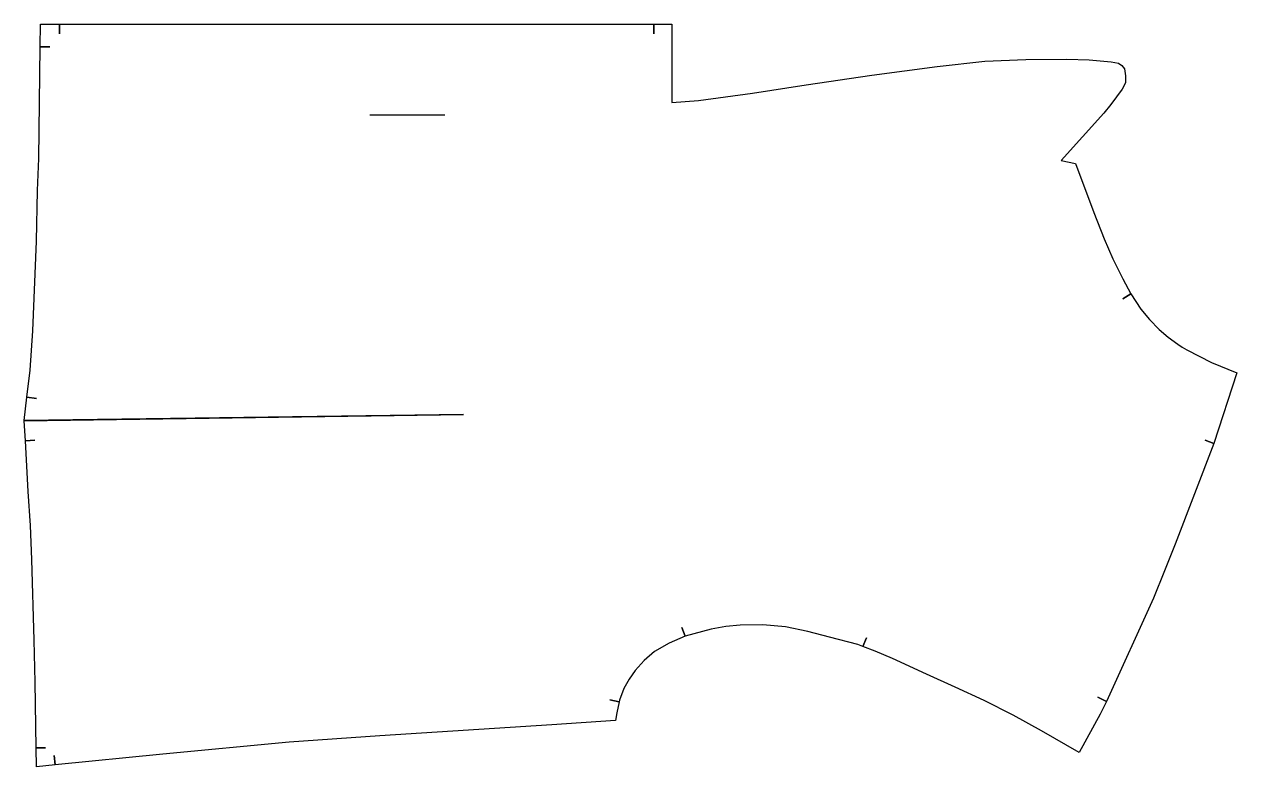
# Model space of a CAD drawing. Header units: inches. Extents: x 0 to 20.1, y 0 to 12.3.
import ezdxf

# ---------------------------------------------------------------- set-up
doc = ezdxf.new("R2010")
doc.units = ezdxf.units.IN

msp = doc.modelspace()

# ---------------------------------------------------------------- linework, layer by layer
at = {"layer": 'T001L001'}
for points in [[(20.141, 6.541), (19.763, 5.371), (19.614, 5.424), (19.763, 5.371), (19.12, 3.697), (18.941, 3.255), (18.759, 2.802), (17.978, 1.086), (17.836, 1.154), (17.978, 1.086), (17.87, 0.873), (17.521, 0.235), (16.9, 0.597), (16.425, 0.855), (15.945, 1.099), (15.466, 1.321), (14.986, 1.538), (14.42, 1.797), (14.135, 1.92), (13.932, 1.997), (13.988, 2.144), (13.932, 1.997), (13.844, 2.031), (13.377, 2.15), (13.014, 2.246), (12.643, 2.323), (12.268, 2.355), (11.894, 2.35), (11.652, 2.329), (11.413, 2.287), (10.976, 2.167), (10.922, 2.315), (10.976, 2.167), (10.715, 2.05), (10.468, 1.912), (10.296, 1.766), (10.148, 1.599), (10.047, 1.455), (9.962, 1.299), (9.888, 1.106), (9.882, 1.077), (9.728, 1.109), (9.882, 1.077), (9.845, 0.896), (9.824, 0.77), (8.764, 0.694), (5.907, 0.515), (4.402, 0.406), (2.301, 0.209), (0.513, 0.031), (0.497, 0.187), (0.513, 0.031), (0.202, 0), (0.197, 0.312), (0.354, 0.315), (0.197, 0.312), (0.179, 1.403), (0.167, 2.104), (0.128, 3.445), (0.102, 4.009), (0.065, 4.57), (0.018, 5.413), (0.175, 5.422), (0.018, 5.413), (0, 5.745), (7.294, 5.849), (0.001, 5.75), (0.045, 6.137), (0.201, 6.119), (0.045, 6.137), (0.097, 6.588), (0.14, 7.243), (0.202, 8.732), (0.221, 9.569), (0.241, 10.102), (0.267, 11.958), (0.424, 11.956), (0.267, 11.958), (0.272, 12.333), (0.585, 12.333), (0.585, 12.176), (0.585, 12.333), (6.787, 12.333), (10.457, 12.333), (10.457, 12.176), (10.457, 12.333), (10.759, 12.333), (10.759, 11.036), (11.202, 11.068), (12.098, 11.191), (12.989, 11.326), (14.078, 11.489), (15.166, 11.634), (15.956, 11.719), (16.636, 11.749), (17.317, 11.752), (17.687, 11.74), (18.056, 11.709), (18.176, 11.687), (18.23, 11.649), (18.277, 11.594), (18.291, 11.476), (18.291, 11.359), (18.24, 11.254), (18.051, 10.999), (17.933, 10.858), (17.222, 10.072), (17.463, 10.022), (17.767, 9.207), (17.938, 8.77), (18.085, 8.434), (18.247, 8.103), (18.383, 7.854), (18.248, 7.774), (18.383, 7.854), (18.545, 7.603), (18.692, 7.427), (18.855, 7.264), (19.004, 7.137), (19.161, 7.02), (19.235, 6.971), (19.311, 6.923), (19.517, 6.819), (19.724, 6.717), (20.141, 6.541)], [(5.739, 10.826), (6.986, 10.826)]]:
    msp.add_lwpolyline(points, dxfattribs=at)

doc.saveas('drawing.dxf')
